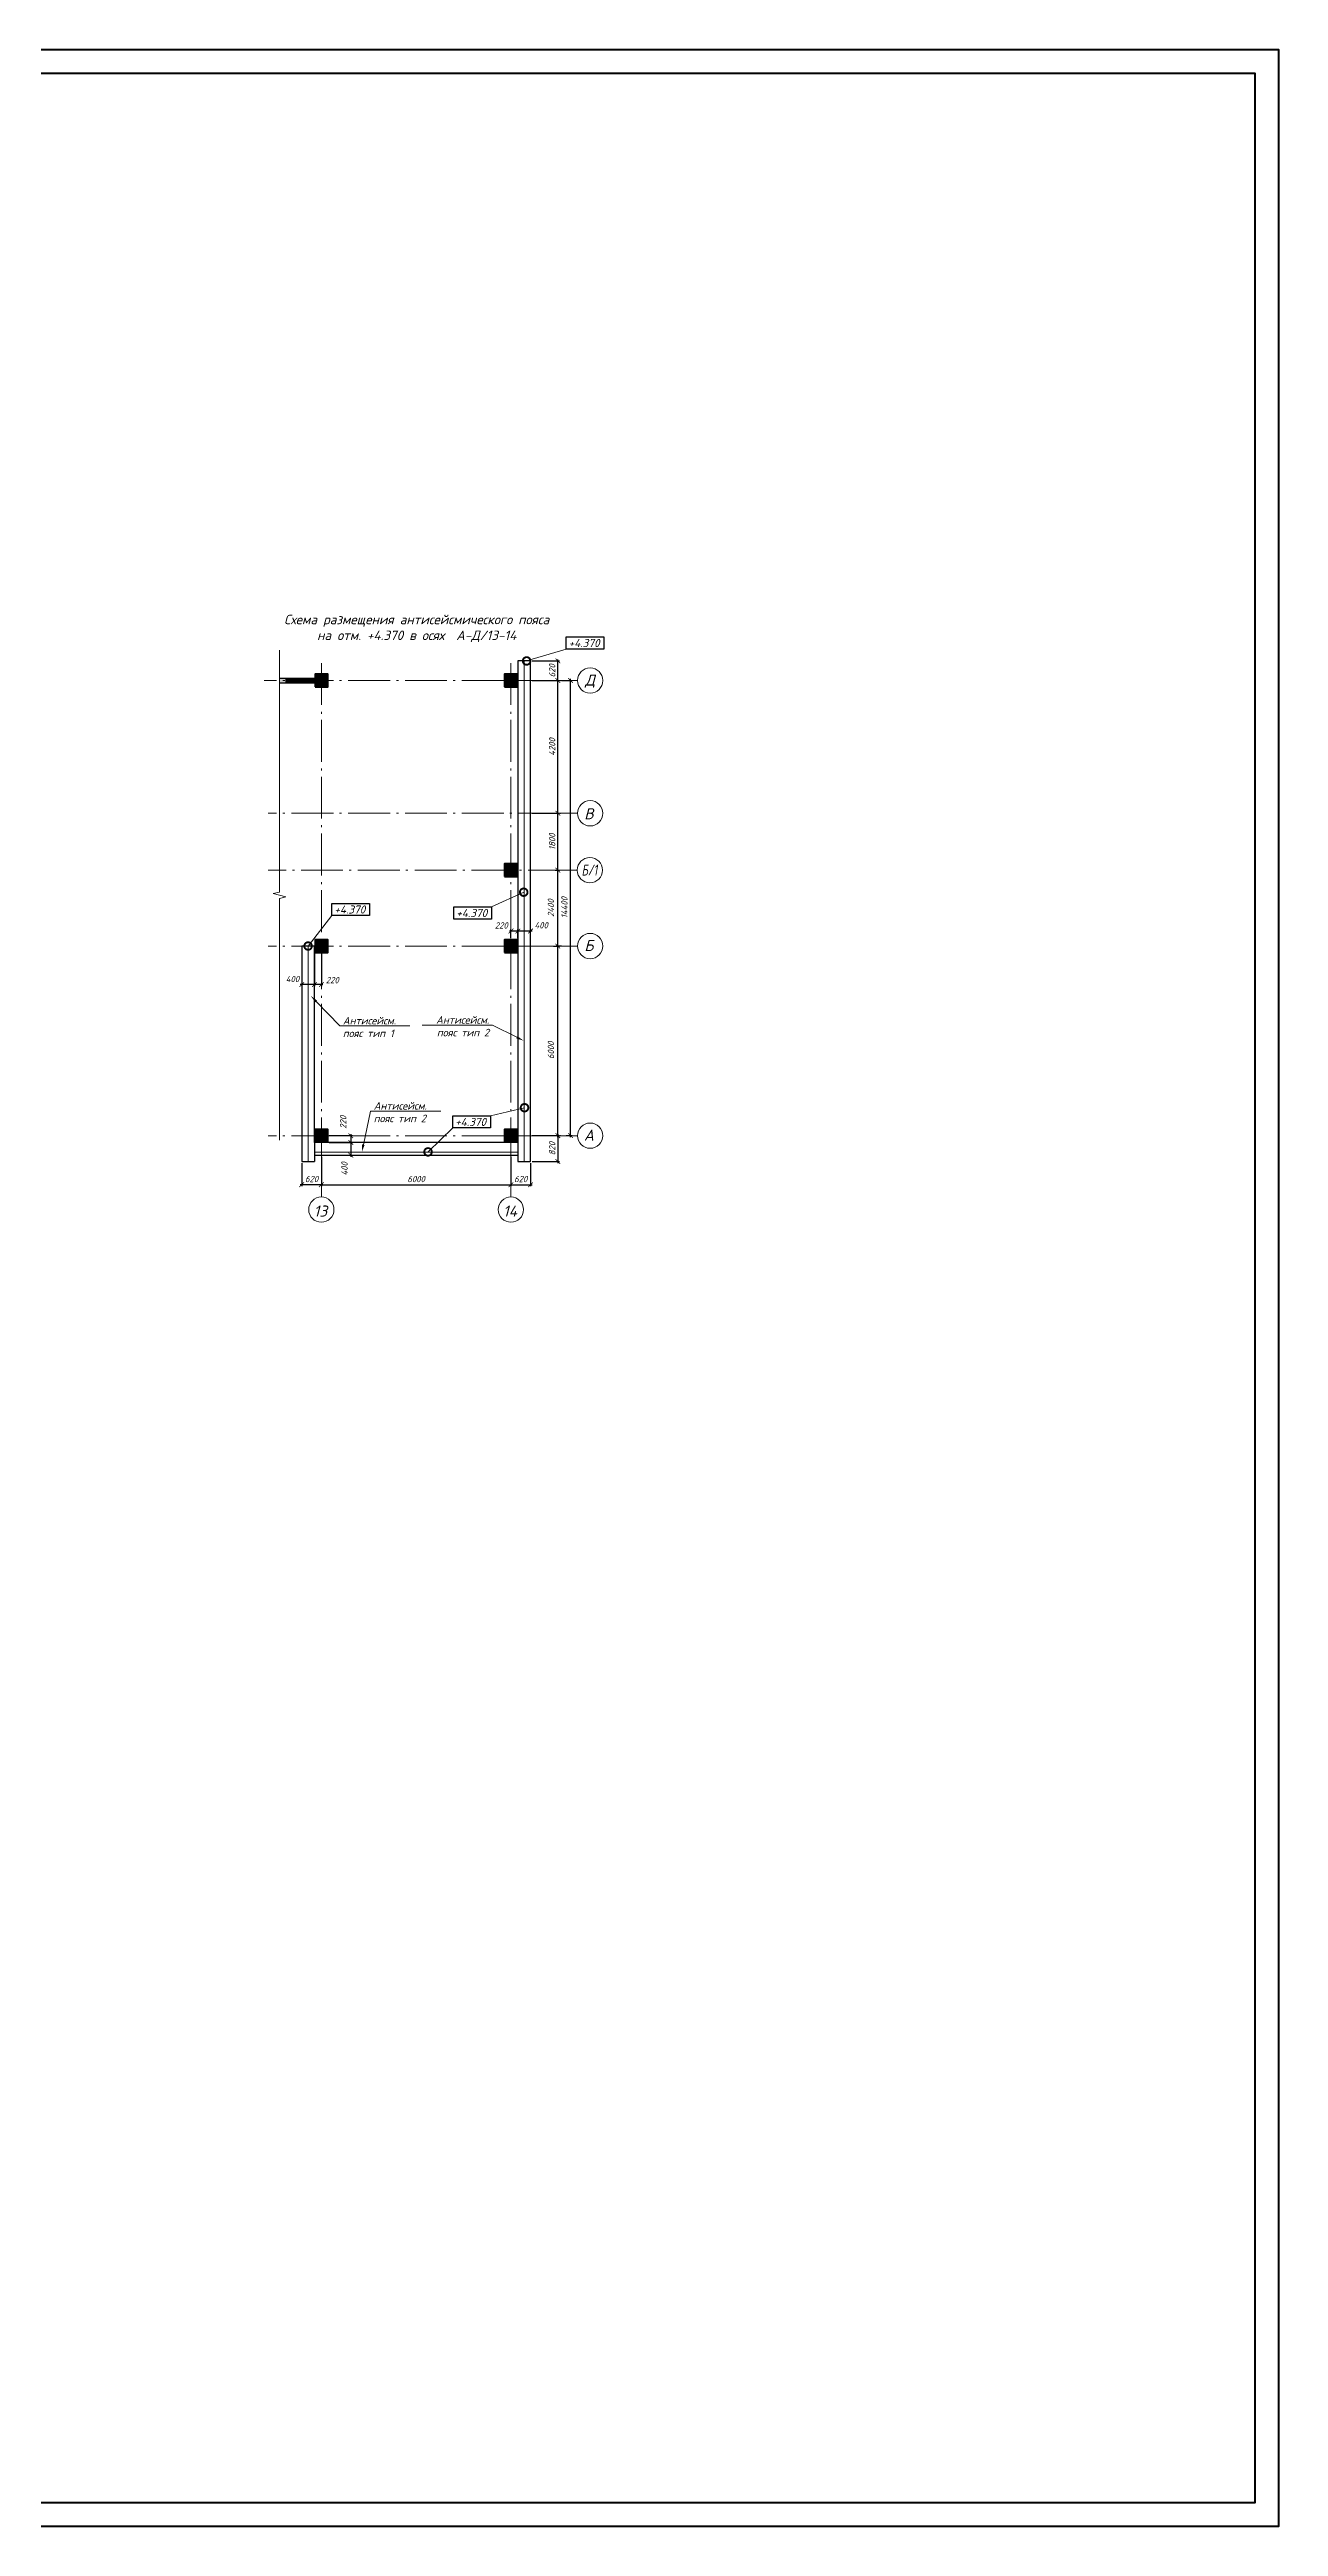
# Model space of a CAD drawing. Header units: millimetres. Extents: x -238377 to -11282, y -123214 to -44846.
# Drawn here: x -50179 to -11282, y -123214 to -44846 of the extents above; entities that cross this region are included whole.
import ezdxf
from ezdxf import colors
from ezdxf.entities.mleader import LeaderData, LeaderLine
from ezdxf.enums import TextEntityAlignment as Align
from ezdxf.math import Vec2, Vec3

# ---------------------------------------------------------------- set-up
doc = ezdxf.new("R2010")
doc.units = ezdxf.units.MM
doc.header["$MEASUREMENT"] = 0
doc.linetypes.add('Double Dashed', pattern=[1797.222233, 1325, -211.666656, 63.333344, -197.222233])
doc.layers.get('0').update_dxf_attribs({"lineweight": 5})
for name, color, linetype, lineweight in [('#Выноски', 150, 'Continuous', 15), ('#Оси', 7, 'Continuous', 5), ('0_Ном._пера__99', 7, 'Continuous', 40), ('k_ Размеры', 7, 'Continuous', 15), ('колонны_Ном._пера__94', 252, 'Continuous', 13), ('колонны_Ном._пера__99', 7, 'Continuous', 40), ('оси_Ном._пера__96', 7, 'Continuous', 5), ('оси_Ном._пера__97', 7, 'Continuous', 20), ('размеры', 7, 'Continuous', 5)]:
    doc.layers.add(name, color=color, linetype=linetype, lineweight=lineweight)
for name, color, linetype in [('#стены внутр', 152, 'Continuous'), ('#стены наруж', 7, 'Continuous'), ('колонны', 7, 'Continuous'), ('текст', 7, 'Continuous')]:
    doc.layers.add(name, color=color, linetype=linetype)
doc.styles.add('GOST 2.304', font='isocpeui.ttf')
doc.styles.get("Standard").update_dxf_attribs({"font": 'isocpeui.ttf'})
doc.styles.add('STEP PR', font='isocpeui.ttf')
doc.dimstyles.get("Standard").update_dxf_attribs({"dimtxt": 200, "dimasz": 150, "dimexe": 50, "dimexo": 50, "dimgap": 80, "dimtad": 1, "dimdec": 0, "dimzin": 0, "dimdsep": 46, "dimtxsty": 'Standard', "dimblk": 'ARCHTICK', "dimcen": 5, "dimdle": 50, "dimadec": 0, "dimazin": 0, "dimtfac": 1, "dimtdec": 0, "dimtofl": 0, "dimtmove": 1, "dimatfit": 3, "dimfxl": 1, "dimtolj": 1, "dimtzin": 0, "dimarcsym": 0})

# ---------------------------------------------------------------- blocks, each defined once
blk = doc.blocks.new('Колонна_15_1', base_point=(22379, 71856))
at = {"layer": 'колонны_Ном._пера__94', "linetype": 'Continuous', "true_color": 0x7d7d7d}
blk.add_hatch(color=8, dxfattribs=at).paths.add_polyline_path([(22179, 71647), (22579, 71647), (22579, 72047), (22179, 72047)])
blk.add_hatch(color=8, dxfattribs=at).paths.add_polyline_path([(22179, 71647), (22579, 71647), (22579, 72047), (22179, 72047)])
at = {"layer": 'колонны_Ном._пера__99', "linetype": 'Continuous', "flags": 128}
blk.add_lwpolyline([(22179, 71647), (22579, 71647), (22579, 72047), (22179, 72047)], close=True, dxfattribs=at)
at = {"layer": 'колонны_Ном._пера__99', "color": 8, "linetype": 'Continuous', "true_color": 0x737373, "flags": 128}
blk.add_lwpolyline([(22179, 71647), (22579, 71647), (22579, 72047), (22179, 72047)], close=True, dxfattribs=at)
at = {"layer": 'оси_Ном._пера__96', "color": 253, "lineweight": 5, "true_color": 0x9c9c9c}
for points in [[(22179, 71847), (22579, 71847)], [(22179, 71847), (22579, 71847)], [(22379, 72047), (22379, 71647)], [(22379, 72047), (22379, 71647)]]:
    blk.add_lwpolyline(points, dxfattribs=at)
blk = doc.blocks.new('_ArchTick')
at = {"color": 0, "linetype": 'ByBlock', "const_width": 0.15}
blk.add_lwpolyline([(-0.5, -0.5), (0.5, 0.5)], dxfattribs=at)
blk = doc.blocks.new('*D414')
at = {"layer": 'Defpoints', "color": 0, "lineweight": 0, "transparency": 16777216}
for p in [(-34227, -70810), (-34091, -70810), (-34274, -73210)]:
    blk.add_point(p, dxfattribs=at)
at = {"layer": 'размеры', "color": 0, "lineweight": -2, "transparency": 16777216}
for p, q in [((-34177, -70810), (-34041, -70810)), ((-34091, -73260), (-34091, -70760)), ((-34224, -73210), (-34041, -73210))]:
    blk.add_line(p, q, dxfattribs=at)
at = {"layer": 'размеры', "color": 0, "lineweight": -2, "transparency": 16777216, "xscale": 150, "yscale": 150, "zscale": 150}
for p, rotation in [((-34091, -70810), 90), ((-34091, -73210), 270)]:
    blk.add_blockref('_ArchTick', p, dxfattribs=dict(at, rotation=rotation))
at = {"layer": 'размеры', "color": 0, "transparency": 16777216, "insert": (-34309, -72010), "char_height": 200, "attachment_point": 5, "rotation": 90}
blk.add_mtext('\\A1;2400', dxfattribs=at)
blk = doc.blocks.new('*D415')
at = {"layer": 'Defpoints', "color": 0, "lineweight": 0, "transparency": 16777216}
for p in [(-34025, -64810), (-33689, -64810), (-33877, -79210)]:
    blk.add_point(p, dxfattribs=at)
at = {"layer": 'размеры', "color": 0, "lineweight": -2, "transparency": 16777216}
for p, q in [((-33975, -64810), (-33639, -64810)), ((-33689, -79260), (-33689, -64760)), ((-33827, -79210), (-33639, -79210))]:
    blk.add_line(p, q, dxfattribs=at)
at = {"layer": 'размеры', "color": 0, "lineweight": -2, "transparency": 16777216, "xscale": 150, "yscale": 150, "zscale": 150}
for p, rotation in [((-33689, -64810), 90), ((-33689, -79210), 270)]:
    blk.add_blockref('_ArchTick', p, dxfattribs=dict(at, rotation=rotation))
at = {"layer": 'размеры', "color": 0, "transparency": 16777216, "insert": (-33883, -71996), "char_height": 200, "attachment_point": 5, "rotation": 90}
blk.add_mtext('\\A1;14400', dxfattribs=at)
blk = doc.blocks.new('*D416')
at = {"layer": 'Defpoints', "color": 0, "lineweight": 0, "transparency": 16777216}
for p in [(-34091, -73210), (-33922, -73210), (-34955, -79210)]:
    blk.add_point(p, dxfattribs=at)
at = {"layer": 'размеры', "color": 0, "lineweight": -2, "transparency": 16777216}
for p, q in [((-33972, -73210), (-34141, -73210)), ((-34091, -79260), (-34091, -73160)), ((-34905, -79210), (-34041, -79210))]:
    blk.add_line(p, q, dxfattribs=at)
at = {"layer": 'размеры', "color": 0, "lineweight": -2, "transparency": 16777216, "xscale": 150, "yscale": 150, "zscale": 150}
for p, rotation in [((-34091, -73210), 90), ((-34091, -79210), 270)]:
    blk.add_blockref('_ArchTick', p, dxfattribs=dict(at, rotation=rotation))
at = {"layer": 'размеры', "color": 0, "transparency": 16777216, "insert": (-34309, -76510), "char_height": 200, "attachment_point": 5, "rotation": 90}
blk.add_mtext('\\A1;6000', dxfattribs=at)
blk = doc.blocks.new('*D417')
at = {"layer": 'Defpoints', "color": 0, "lineweight": 0, "transparency": 16777216}
for p in [(-34955, -69010), (-34091, -69010), (-34227, -70810)]:
    blk.add_point(p, dxfattribs=at)
at = {"layer": 'размеры', "color": 0, "lineweight": -2, "transparency": 16777216}
for p, q in [((-34091, -70860), (-34091, -68960)), ((-34905, -69010), (-34041, -69010)), ((-34177, -70810), (-34041, -70810))]:
    blk.add_line(p, q, dxfattribs=at)
at = {"layer": 'размеры', "color": 0, "lineweight": -2, "transparency": 16777216, "xscale": 150, "yscale": 150, "zscale": 150}
for p, rotation in [((-34091, -69010), 90), ((-34091, -70810), 270)]:
    blk.add_blockref('_ArchTick', p, dxfattribs=dict(at, rotation=rotation))
at = {"layer": 'размеры', "color": 0, "transparency": 16777216, "insert": (-34271, -69910), "char_height": 200, "attachment_point": 5, "rotation": 90}
blk.add_mtext('\\A1;1800', dxfattribs=at)
blk = doc.blocks.new('*D418')
at = {"layer": 'Defpoints', "color": 0, "lineweight": 0, "transparency": 16777216}
for p in [(-34955, -64810), (-34091, -64810), (-34955, -69010)]:
    blk.add_point(p, dxfattribs=at)
at = {"layer": 'размеры', "color": 0, "lineweight": -2, "transparency": 16777216}
for p, q in [((-34905, -64810), (-34041, -64810)), ((-34091, -69060), (-34091, -64760)), ((-34905, -69010), (-34041, -69010))]:
    blk.add_line(p, q, dxfattribs=at)
at = {"layer": 'размеры', "color": 0, "lineweight": -2, "transparency": 16777216, "xscale": 150, "yscale": 150, "zscale": 150}
for p, rotation in [((-34091, -64810), 90), ((-34091, -69010), 270)]:
    blk.add_blockref('_ArchTick', p, dxfattribs=dict(at, rotation=rotation))
at = {"layer": 'размеры', "color": 0, "transparency": 16777216, "insert": (-34271, -66910), "char_height": 200, "attachment_point": 5, "rotation": 90}
blk.add_mtext('\\A1;4200', dxfattribs=at)
blk = doc.blocks.new('*D419')
at = {"layer": 'Defpoints', "color": 0, "lineweight": 0, "transparency": 16777216}
for p in [(-34955, -79210), (-34955, -80030), (-34091, -80030)]:
    blk.add_point(p, dxfattribs=at)
at = {"layer": 'размеры', "color": 0, "lineweight": -2, "transparency": 16777216}
for p, q in [((-34905, -79210), (-34041, -79210)), ((-34091, -79160), (-34091, -80080)), ((-34905, -80030), (-34041, -80030))]:
    blk.add_line(p, q, dxfattribs=at)
at = {"layer": 'размеры', "color": 0, "lineweight": -2, "transparency": 16777216, "xscale": 150, "yscale": 150, "zscale": 150}
for p, rotation in [((-34091, -79210), 90), ((-34091, -80030), 270)]:
    blk.add_blockref('_ArchTick', p, dxfattribs=dict(at, rotation=rotation))
at = {"layer": 'размеры', "color": 0, "transparency": 16777216, "insert": (-34271, -79620), "char_height": 200, "attachment_point": 5, "rotation": 90}
blk.add_mtext('\\A1;820', dxfattribs=at)
blk = doc.blocks.new('*D420')
at = {"layer": 'Defpoints', "color": 0, "lineweight": 0, "transparency": 16777216}
for p in [(-35355, -72734), (-35575, -73010), (-35355, -73010)]:
    blk.add_point(p, dxfattribs=at)
at = {"layer": 'k_ Размеры', "color": 0, "lineweight": -2, "transparency": 16777216}
for p, q in [((-35625, -72734), (-35305, -72734)), ((-35575, -72960), (-35575, -72684)), ((-35355, -72960), (-35355, -72684))]:
    blk.add_line(p, q, dxfattribs=at)
at = {"layer": 'k_ Размеры', "color": 0, "lineweight": -2, "transparency": 16777216, "xscale": 150, "yscale": 150, "zscale": 150, "rotation": 180}
blk.add_blockref('_ArchTick', (-35575, -72734), dxfattribs=at)
at = {"layer": 'k_ Размеры', "color": 0, "lineweight": -2, "transparency": 16777216, "xscale": 150, "yscale": 150, "zscale": 150}
blk.add_blockref('_ArchTick', (-35355, -72734), dxfattribs=at)
at = {"layer": 'k_ Размеры', "color": 0, "transparency": 16777216, "insert": (-35879, -72559), "char_height": 200, "attachment_point": 5}
blk.add_mtext('\\A1;220', dxfattribs=at)
blk = doc.blocks.new('*D421')
at = {"layer": 'Defpoints', "color": 0, "lineweight": 0, "transparency": 16777216}
for p in [(-35355, -71010), (-34955, -72734), (-34955, -73210)]:
    blk.add_point(p, dxfattribs=at)
at = {"layer": 'k_ Размеры', "color": 0, "lineweight": -2, "transparency": 16777216}
for p, q in [((-35355, -71060), (-35355, -72784)), ((-35405, -72734), (-34905, -72734)), ((-34955, -73160), (-34955, -72684))]:
    blk.add_line(p, q, dxfattribs=at)
at = {"layer": 'k_ Размеры', "color": 0, "lineweight": -2, "transparency": 16777216, "xscale": 150, "yscale": 150, "zscale": 150, "rotation": 180}
blk.add_blockref('_ArchTick', (-35355, -72734), dxfattribs=at)
at = {"layer": 'k_ Размеры', "color": 0, "lineweight": -2, "transparency": 16777216, "xscale": 150, "yscale": 150, "zscale": 150}
blk.add_blockref('_ArchTick', (-34955, -72734), dxfattribs=at)
at = {"layer": 'k_ Размеры', "color": 0, "transparency": 16777216, "insert": (-34616, -72553), "char_height": 200, "attachment_point": 5}
blk.add_mtext('\\A1;400', dxfattribs=at)
blk = doc.blocks.new('*D422')
at = {"layer": 'Defpoints', "color": 0, "lineweight": 0, "transparency": 16777216}
for p in [(-41795, -73410), (-41575, -73410), (-41795, -74428)]:
    blk.add_point(p, dxfattribs=at)
at = {"layer": 'k_ Размеры', "color": 0, "lineweight": -2, "transparency": 16777216}
for p, q in [((-41795, -73460), (-41795, -74478)), ((-41575, -73460), (-41575, -74478)), ((-41525, -74428), (-41845, -74428))]:
    blk.add_line(p, q, dxfattribs=at)
at = {"layer": 'k_ Размеры', "color": 0, "lineweight": -2, "transparency": 16777216, "xscale": 150, "yscale": 150, "zscale": 150, "rotation": 180}
blk.add_blockref('_ArchTick', (-41795, -74428), dxfattribs=at)
at = {"layer": 'k_ Размеры', "color": 0, "lineweight": -2, "transparency": 16777216, "xscale": 150, "yscale": 150, "zscale": 150}
blk.add_blockref('_ArchTick', (-41575, -74428), dxfattribs=at)
at = {"layer": 'k_ Размеры', "color": 0, "transparency": 16777216, "insert": (-41228, -74289), "char_height": 200, "attachment_point": 5}
blk.add_mtext('\\A1;220', dxfattribs=at)
blk = doc.blocks.new('*D423')
at = {"layer": 'Defpoints', "color": 0, "lineweight": 0, "transparency": 16777216}
for p in [(-42195, -73210), (-41795, -73210), (-42195, -74428)]:
    blk.add_point(p, dxfattribs=at)
at = {"layer": 'k_ Размеры', "color": 0, "lineweight": -2, "transparency": 16777216}
for p, q in [((-42195, -73260), (-42195, -74478)), ((-41795, -73260), (-41795, -74478)), ((-41745, -74428), (-42245, -74428))]:
    blk.add_line(p, q, dxfattribs=at)
at = {"layer": 'k_ Размеры', "color": 0, "lineweight": -2, "transparency": 16777216, "xscale": 150, "yscale": 150, "zscale": 150, "rotation": 180}
blk.add_blockref('_ArchTick', (-42195, -74428), dxfattribs=at)
at = {"layer": 'k_ Размеры', "color": 0, "lineweight": -2, "transparency": 16777216, "xscale": 150, "yscale": 150, "zscale": 150}
blk.add_blockref('_ArchTick', (-41795, -74428), dxfattribs=at)
at = {"layer": 'k_ Размеры', "color": 0, "transparency": 16777216, "insert": (-42489, -74254), "char_height": 200, "attachment_point": 5}
blk.add_mtext('\\A1;400', dxfattribs=at)
blk = doc.blocks.new('*D424')
at = {"layer": 'Defpoints', "color": 0, "lineweight": 0, "transparency": 16777216}
for p in [(-41375, -79210), (-41375, -79430), (-40644, -79430)]:
    blk.add_point(p, dxfattribs=at)
at = {"layer": 'k_ Размеры', "color": 0, "lineweight": -2, "transparency": 16777216}
for p, q in [((-41325, -79210), (-40594, -79210)), ((-41325, -79430), (-40594, -79430)), ((-40644, -79160), (-40644, -79480))]:
    blk.add_line(p, q, dxfattribs=at)
at = {"layer": 'k_ Размеры', "color": 0, "lineweight": -2, "transparency": 16777216, "xscale": 150, "yscale": 150, "zscale": 150}
for p, rotation in [((-40644, -79210), 90), ((-40644, -79430), 270)]:
    blk.add_blockref('_ArchTick', p, dxfattribs=dict(at, rotation=rotation))
at = {"layer": 'k_ Размеры', "color": 0, "transparency": 16777216, "insert": (-40884, -78786), "char_height": 200, "attachment_point": 5, "rotation": 90}
blk.add_mtext('\\A1;220', dxfattribs=at)
blk = doc.blocks.new('*D425')
at = {"layer": 'Defpoints', "color": 0, "lineweight": 0, "transparency": 16777216}
for p in [(-41795, -79830), (-41375, -79430), (-40644, -79830)]:
    blk.add_point(p, dxfattribs=at)
at = {"layer": 'k_ Размеры', "color": 0, "lineweight": -2, "transparency": 16777216}
for p, q in [((-41745, -79830), (-40594, -79830)), ((-41325, -79430), (-40594, -79430)), ((-40644, -79380), (-40644, -79880))]:
    blk.add_line(p, q, dxfattribs=at)
at = {"layer": 'k_ Размеры', "color": 0, "lineweight": -2, "transparency": 16777216, "xscale": 150, "yscale": 150, "zscale": 150}
for p, rotation in [((-40644, -79430), 90), ((-40644, -79830), 270)]:
    blk.add_blockref('_ArchTick', p, dxfattribs=dict(at, rotation=rotation))
at = {"layer": 'k_ Размеры', "color": 0, "transparency": 16777216, "insert": (-40843, -80259), "char_height": 200, "attachment_point": 5, "rotation": 90}
blk.add_mtext('\\A1;400', dxfattribs=at)
blk = doc.blocks.new('*U428')
at = {"color": 0, "linetype": 'ByBlock', "lineweight": -2}
for p, q in [((47.8, 0), (48.12, 1.25)), ((48.12, 1.25), (48.74, -1.25)), ((47.8, 0), (0, 0)), ((48.74, -1.25), (49.05, 0)), ((96.86, 0), (49.05, 0))]:
    blk.add_line(p, q, dxfattribs=at)
blk = doc.blocks.new('*D429')
at = {"layer": 'Defpoints', "color": 0, "lineweight": 0, "transparency": 16777216}
for p in [(-41575, -79830), (-35575, -79830), (-35575, -80762)]:
    blk.add_point(p, dxfattribs=at)
at = {"layer": 'k_ Размеры', "color": 0, "lineweight": -2, "transparency": 16777216}
for p, q in [((-41575, -79880), (-41575, -80812)), ((-35575, -79880), (-35575, -80812)), ((-41625, -80762), (-35525, -80762))]:
    blk.add_line(p, q, dxfattribs=at)
at = {"layer": 'k_ Размеры', "color": 0, "lineweight": -2, "transparency": 16777216, "xscale": 150, "yscale": 150, "zscale": 150, "rotation": 180}
blk.add_blockref('_ArchTick', (-41575, -80762), dxfattribs=at)
at = {"layer": 'k_ Размеры', "color": 0, "lineweight": -2, "transparency": 16777216, "xscale": 150, "yscale": 150, "zscale": 150}
blk.add_blockref('_ArchTick', (-35575, -80762), dxfattribs=at)
at = {"layer": 'k_ Размеры', "color": 0, "transparency": 16777216, "insert": (-38575, -80582), "char_height": 200, "attachment_point": 5}
blk.add_mtext('\\A1;6000', dxfattribs=at)
blk = doc.blocks.new('_DotSmall')
at = {"color": 0, "linetype": 'ByBlock', "const_width": 0.5}
blk.add_lwpolyline([(-0.0625, 0, 1), (0.0625, 0, 1)], format="xyb", close=True, dxfattribs=at)
blk = doc.blocks.new('*D430')
at = {"layer": 'Defpoints', "color": 0, "transparency": 16777216}
for p in [(-34955, -64190), (-34091, -64190), (-34955, -64810)]:
    blk.add_point(p, dxfattribs=at)
at = {"layer": 'размеры', "color": 0, "lineweight": -2, "transparency": 16777216}
for p, q in [((-34905, -64190), (-34041, -64190)), ((-34091, -64860), (-34091, -64140)), ((-34905, -64810), (-34041, -64810))]:
    blk.add_line(p, q, dxfattribs=at)
at = {"layer": 'размеры', "color": 0, "lineweight": -2, "transparency": 16777216, "xscale": 150, "yscale": 150, "zscale": 150}
for p, rotation in [((-34091, -64190), 90), ((-34091, -64810), 270)]:
    blk.add_blockref('_ArchTick', p, dxfattribs=dict(at, rotation=rotation))
at = {"layer": 'размеры', "color": 0, "transparency": 16777216, "insert": (-34271, -64500), "char_height": 200, "attachment_point": 5, "rotation": 90}
blk.add_mtext('\\A1;620', dxfattribs=at)
blk = doc.blocks.new('*D431')
at = {"layer": 'Defpoints', "color": 0, "transparency": 16777216}
for p in [(-35575, -79830), (-34955, -80030), (-34955, -80762)]:
    blk.add_point(p, dxfattribs=at)
at = {"layer": 'k_ Размеры', "color": 0, "lineweight": -2, "transparency": 16777216}
for p, q in [((-35575, -79880), (-35575, -80812)), ((-34955, -80080), (-34955, -80812)), ((-35625, -80762), (-34905, -80762))]:
    blk.add_line(p, q, dxfattribs=at)
at = {"layer": 'k_ Размеры', "color": 0, "lineweight": -2, "transparency": 16777216, "xscale": 150, "yscale": 150, "zscale": 150, "rotation": 180}
blk.add_blockref('_ArchTick', (-35575, -80762), dxfattribs=at)
at = {"layer": 'k_ Размеры', "color": 0, "lineweight": -2, "transparency": 16777216, "xscale": 150, "yscale": 150, "zscale": 150}
blk.add_blockref('_ArchTick', (-34955, -80762), dxfattribs=at)
at = {"layer": 'k_ Размеры', "color": 0, "transparency": 16777216, "insert": (-35265, -80582), "char_height": 200, "attachment_point": 5}
blk.add_mtext('\\A1;620', dxfattribs=at)
blk = doc.blocks.new('*D432')
at = {"layer": 'Defpoints', "color": 0, "transparency": 16777216}
for p in [(-41575, -79830), (-42195, -80030), (-42195, -80762)]:
    blk.add_point(p, dxfattribs=at)
at = {"layer": 'k_ Размеры', "color": 0, "lineweight": -2, "transparency": 16777216}
for p, q in [((-41575, -79880), (-41575, -80812)), ((-42195, -80080), (-42195, -80812)), ((-41525, -80762), (-42245, -80762))]:
    blk.add_line(p, q, dxfattribs=at)
at = {"layer": 'k_ Размеры', "color": 0, "lineweight": -2, "transparency": 16777216, "xscale": 150, "yscale": 150, "zscale": 150, "rotation": 180}
blk.add_blockref('_ArchTick', (-42195, -80762), dxfattribs=at)
at = {"layer": 'k_ Размеры', "color": 0, "lineweight": -2, "transparency": 16777216, "xscale": 150, "yscale": 150, "zscale": 150}
blk.add_blockref('_ArchTick', (-41575, -80762), dxfattribs=at)
at = {"layer": 'k_ Размеры', "color": 0, "transparency": 16777216, "insert": (-41885, -80582), "char_height": 200, "attachment_point": 5}
blk.add_mtext('\\A1;620', dxfattribs=at)

msp = doc.modelspace()

# ---------------------------------------------------------------- hatches: boundary and pattern name
at = {"layer": 'колонны_Ном._пера__94', "linetype": 'Continuous', "true_color": 0x737373}
for points in [[(-42898.9, -64730.4), (-42898.9, -64890.4), (-41774.9, -64890.4), (-41774.9, -64730.4)], [(-42716.1, -64730.4), (-42716.1, -64890.4), (-41774.9, -64890.4), (-41774.9, -64730.4)]]:
    msp.add_hatch(color=8, dxfattribs=at).paths.add_polyline_path(points)

# ---------------------------------------------------------------- linework, layer by layer
at = {"layer": '#стены внутр', "color": 8, "lineweight": 30, "true_color": 0x737373}
msp.add_lwpolyline([(-42898.9, -64730.4), (-41774.9, -64730.4), (-41774.9, -64890.4), (-42898.9, -64890.4)], dxfattribs=at)
at = {"layer": '#стены внутр', "lineweight": 30}
msp.add_lwpolyline([(-42898.9, -64730.4), (-41774.9, -64730.4), (-41774.9, -64890.4), (-42898.9, -64890.4)], dxfattribs=at)
at = {"layer": '#стены наруж', "lineweight": 30}
for points in [[(-34954.8, -80030.4), (-34954.8, -64190.4), (-35354.4, -64190.4), (-35355.4, -79430.4), (-36799.5, -79430.4)], [(-41795.1, -73210.4), (-42195.1, -73210.4), (-42195.1, -80030.4), (-42195.1, -80030.4)], [(-35375.4, -79430.4), (-41795.1, -79430.4), (-41795.1, -73210.4)], [(-41795.1, -79430.4), (-41795.1, -80030.4)], [(-41795.1, -79830.3), (-35355.4, -79830.4)], [(-35355.4, -79430.4), (-35355.4, -80030.4)], [(-42195.1, -80030.4), (-41795.1, -80030.4)], [(-35355.4, -80030.4), (-34954.8, -80030.4)]]:
    msp.add_lwpolyline(points, dxfattribs=at)
at = {"color": 3, "lineweight": 40}
for points in [[(-238376.9, -44845.8), (-11282.4, -44845.8), (-11282.4, -123214.4), (-238376.9, -123214.4)], [(-237626.3, -45596.4), (-12033, -45596.4), (-12033, -122463.8), (-237626.3, -122463.8)]]:
    msp.add_lwpolyline(points, close=True, dxfattribs=at)
at = {"color": 5, "lineweight": 0}
for points in [[(-35154.6, -64190.4), (-35152.8, -80030.4)], [(-41995.1, -80030.4), (-41995.1, -73210.4)], [(-35355.4, -79730.4), (-41795.1, -79730.4)]]:
    msp.add_lwpolyline(points, dxfattribs=at)
at = {"layer": 'оси_Ном._пера__96', "linetype": 'Double Dashed', "lineweight": 5}
for p, q in [((-41575.1, -64259), (-41575.1, -81150)), ((-41575.1, -64259), (-41575.1, -81150)), ((-35575.1, -64259), (-35575.1, -81150)), ((-34004.9, -79210.4), (-43263.3, -79210.4))]:
    msp.add_line(p, q, dxfattribs=at)
at = {"layer": 'оси_Ном._пера__96', "linetype": 'Double Dashed'}
for p, q in [((-34004.9, -64810.4), (-43383.5, -64810.4)), ((-34004.9, -64810.4), (-33467.1, -64810.4)), ((-34004.9, -69010.4), (-43263.3, -69010.4)), ((-34004.9, -69010.4), (-33467.1, -69010.4)), ((-33702.4, -70810.4), (-43263.3, -70810.4)), ((-33702.4, -70810.4), (-33476.2, -70810.4)), ((-34004.9, -73210.4), (-43263.3, -73210.4)), ((-34004.9, -73210.4), (-33467.1, -73210.4)), ((-34004.9, -79210.4), (-33467.1, -79210.4))]:
    msp.add_line(p, q, dxfattribs=at)
for p in [(-34004.9, -64810.4), (-34004.9, -64810.4), (-34004.9, -69010.4), (-34004.9, -69010.4), (-34004.9, -73210.4), (-34004.9, -73210.4), (-35575.1, -79921.2), (-35575.1, -79921.2), (-34004.9, -79210.4), (-34004.9, -79210.4)]:
    msp.add_point(p, dxfattribs=at)
at = {"layer": 'оси_Ном._пера__97', "linetype": 'Continuous'}
for centre, major_axis, start_param, end_param in [((-33067.1, -64810.4), (282.8, 282.8), 2.3561945, 8.6393798), ((-33067.1, -69010.4), (-282.8, 282.8), 0.7853982, 7.0685835), ((-33076.2, -70810.4), (-282.8, 282.8), 0.7853982, 7.0685835), ((-33067.1, -73210.4), (-282.8, 282.8), 0.7853982, 7.0685835), ((-33067.1, -79210.4), (-282.8, 282.8), 0.7853982, 7.0685835), ((-41575.1, -81550), (-282.8, 282.8), 2.3561945, 8.6393798), ((-35575.1, -81550), (-282.8, 282.8), 2.3561945, 8.6393798)]:
    msp.add_ellipse(centre, major_axis=major_axis, ratio=1, start_param=start_param, end_param=end_param, dxfattribs=at)
at = {"layer": 'текст'}
for points in [[(-33823.5, -63431.9), (-32630.4, -63431.9), (-32630.4, -63815.9), (-33823.5, -63815.9), (-33823.5, -63431.9)], [(-41239.9, -71862.4), (-40046.7, -71862.4), (-40046.7, -72246.4), (-41239.9, -72246.4), (-41239.9, -71862.4)], [(-37380.6, -71972.9), (-36187.5, -71972.9), (-36187.5, -72356.9), (-37380.6, -72356.9), (-37380.6, -71972.9)], [(-37417, -78583.2), (-36223.8, -78583.2), (-36223.8, -78967.2), (-37417, -78967.2), (-37417, -78583.2)]]:
    msp.add_lwpolyline(points, dxfattribs=at)

# ---------------------------------------------------------------- block references
at = {"xscale": -160, "yscale": 160, "zscale": 160, "rotation": 270}
msp.add_blockref('*U428', (-42898.9, -79350.4), dxfattribs=at)
at = {"layer": 'колонны'}
for p in [(-41575.4, -64801.5), (-35574.8, -64801.5), (-35575.4, -70801.5), (-41575.1, -73201.5), (-35575.4, -73201.5), (-41575.1, -79201.5), (-35575.4, -79201.5)]:
    msp.add_blockref('Колонна_15_1', p, dxfattribs=at)

# ---------------------------------------------------------------- texts
at = {"layer": '#Оси', "linetype": 'Continuous', "ltscale": 100, "style": 'GOST 2.304'}
for s, p in [('Д', (-33071.7, -64794.1)), ('В', (-33108.2, -69025.4)), ('Б', (-33108.2, -73194.1)), ('А', (-33108.2, -79194.1)), ('13', (-41603, -81595.6)), ('14', (-35603, -81595.6))]:
    msp.add_text(s, height=350, dxfattribs=at).set_placement(p, align=Align.MIDDLE_CENTER)
at = {"layer": '#Оси', "linetype": 'Continuous', "ltscale": 100, "style": 'GOST 2.304', "width": 0.7}
msp.add_text('Б/1', height=350, dxfattribs=at).set_placement((-33090.6, -70805.4), align=Align.MIDDLE_CENTER)
at = {"layer": '0_Ном._пера__99', "linetype": 'Continuous', "insert": (-38557.9, -63160.4), "char_height": 300, "width": 13333.176, "attachment_point": 5}
msp.add_mtext('Схема размещения антисейсмического пояса\\Pна отм. {\\C1;+4.370 в осях  A-Д/13-14}', dxfattribs=at)
at = {"layer": 'текст', "style": 'STEP PR'}
for p in [(-33258.5, -63623.9), (-40674.9, -72054.4), (-36815.6, -72164.9), (-36852, -78775.2)]:
    msp.add_text('+4.370', height=256, dxfattribs=at).set_placement(p, align=Align.MIDDLE_CENTER)

# ---------------------------------------------------------------- dimensions: what is measured, and where the dimension line sits
at = {"layer": 'k_ Размеры'}
for base, p1, p2, picture, middle in [((-34954.8, -72734.4), (-35354.6, -71010.4), (-34954.8, -73210.4), '*D421', (-34616, -72733.5)), ((-35355, -72734.4), (-35575.1, -73010.4), (-35355, -73010.4), '*D420', (-35878.6, -72738.9)), ((-42195.1, -74427.7), (-41795.1, -73210.4), (-42195.1, -73210.4), '*D423', (-42489, -74433.5)), ((-41795.1, -74427.7), (-41575.1, -73410.4), (-41795.1, -73410.4), '*D422', (-41227.6, -74468.6))]:
    dim = msp.add_linear_dim(base=base, p1=p1, p2=p2, dimstyle='Standard', dxfattribs=at)
    dim.commit()
    dim.dimension.update_dxf_attribs({"geometry": picture, "text_midpoint": middle, "dimtype": 160})
for base, p1, p2, picture, middle in [((-40644.3, -79430.4), (-41375.1, -79210.4), (-41375.1, -79430.4), '*D424', (-40704.3, -78786)), ((-40644.3, -79830.3), (-41375.1, -79430.4), (-41795.1, -79830.3), '*D425', (-40662.7, -80259.1))]:
    dim = msp.add_linear_dim(base=base, p1=p1, p2=p2, angle=90, dimstyle='Standard', dxfattribs=at)
    dim.commit()
    dim.dimension.update_dxf_attribs({"geometry": picture, "text_midpoint": middle, "dimtype": 160})
for base, p1, p2, picture, middle in [((-42195.1, -80762), (-41575.1, -79830.4), (-42195.1, -80030.4), '*D432', (-41885.1, -80582)), ((-35575.1, -80761.6), (-41575.1, -79830.4), (-35575.1, -79830.3), '*D429', (-38575.1, -80581.6)), ((-34954.8, -80761.6), (-35575.1, -79830.3), (-34954.8, -80030.4), '*D431', (-35264.9, -80581.6))]:
    dim = msp.add_linear_dim(base=base, p1=p1, p2=p2, dimstyle='Standard', dxfattribs=at)
    dim.commit()
    dim.dimension.update_dxf_attribs({"geometry": picture, "text_midpoint": middle})
at = {"layer": 'размеры'}
for base, p1, p2, picture, middle in [((-34090.9, -64190.4), (-34954.8, -64810.4), (-34954.8, -64190.4), '*D430', (-34270.9, -64500.4)), ((-34090.9, -64810.4), (-34954.8, -69010.4), (-34954.8, -64810.4), '*D418', (-34270.9, -66910.4)), ((-34091, -69010.4), (-34227.2, -70810.4), (-34954.8, -69010.4), '*D417', (-34271, -69910.4)), ((-34091, -80030.4), (-34954.8, -79210.4), (-34954.8, -80030.4), '*D419', (-34271, -79620.4))]:
    dim = msp.add_linear_dim(base=base, p1=p1, p2=p2, angle=90, dimstyle='Standard', dxfattribs=at)
    dim.commit()
    dim.dimension.update_dxf_attribs({"geometry": picture, "text_midpoint": middle})
for base, p1, p2, picture, middle in [((-33689, -64810.4), (-33876.7, -79210.4), (-34024.9, -64810.4), '*D415', (-33703.2, -71996.1)), ((-34091, -70810.4), (-34274, -73210.4), (-34227.2, -70810.4), '*D414', (-34129.1, -72010.4)), ((-34091, -73210.4), (-34954.8, -79210.4), (-33921.9, -73210.4), '*D416', (-34129.1, -76510.4))]:
    dim = msp.add_linear_dim(base=base, p1=p1, p2=p2, angle=90, dimstyle='Standard', dxfattribs=at)
    dim.commit()
    dim.dimension.update_dxf_attribs({"geometry": picture, "text_midpoint": middle, "dimtype": 160})

# ---------------------------------------------------------------- leaders
at = {"layer": '#Выноски'}
ml = msp.add_multileader_mtext('Standard', dxfattribs=at)
ml.set_content('\\A1; ', color=256, style='STEP PR')
ml.set_leader_properties(color=256, linetype='ByLayer', lineweight=-1)
ml.set_arrow_properties(name='DOTSMALL')
ml.build(insert=Vec2(0, 0))
ml.multileader.update_dxf_attribs({"text_left_attachment_type": 6, "text_right_attachment_type": 6, "dogleg_length": 0, "arrow_head_size": 480, "scale": 0.8})
ctx = ml.context
ctx.base_point, ctx.scale, ctx.char_height, ctx.arrow_head_size, ctx.landing_gap_size, ctx.plane_origin = Vec3(-33823.5, -63815.9), 0.8, 480, 480, 200, Vec3(31573.9, -111652.1)
ctx.left_attachment, ctx.right_attachment, ctx.text_align_type = 6, 6, 1
notes = []
notes.append((ctx, [(0, (1, 1, 0), (-33823.5, -63815.9), (1, 0), 0, [(1, [(-35078.8, -64190.4)], 0, [])])]))
ctx.mtext.insert, ctx.mtext.rotation, ctx.mtext.defined_height, ctx.mtext.alignment, ctx.mtext.flow_direction = Vec3(-33474.5, -63335.9), 6.2831853, 400.6, 2, 5
ml = msp.add_multileader_mtext('Standard', dxfattribs=at)
ml.set_content('\\A1; ', color=256, style='STEP PR')
ml.set_leader_properties(color=256, linetype='ByLayer', lineweight=-1)
ml.set_arrow_properties(name='DOTSMALL')
ml.build(insert=Vec2(0, 0))
ml.multileader.update_dxf_attribs({"text_left_attachment_type": 6, "text_right_attachment_type": 6, "dogleg_length": 0, "arrow_head_size": 480, "scale": 0.8})
ctx = ml.context
ctx.base_point, ctx.scale, ctx.char_height, ctx.arrow_head_size, ctx.landing_gap_size, ctx.plane_origin = Vec3(-41239.9, -72246.4), 0.8, 480, 480, 200, Vec3(25562.3, -121453)
ctx.left_attachment, ctx.right_attachment, ctx.text_align_type = 6, 6, 1
notes.append((ctx, [(0, (1, 1, 0), (-41239.9, -72246.4), (1, 0), 0, [(1, [(-41995.1, -73210.4)], 0, [])])]))
ctx.mtext.insert, ctx.mtext.rotation, ctx.mtext.defined_height, ctx.mtext.alignment, ctx.mtext.flow_direction = Vec3(-40890.8, -71766.4), 6.2831853, 400.6, 2, 5
ml = msp.add_multileader_mtext('Standard', dxfattribs=at)
ml.set_content('\\A1; ', color=256, style='STEP PR')
ml.set_leader_properties(color=256, linetype='ByLayer', lineweight=-1)
ml.set_arrow_properties(name='DOTSMALL')
ml.build(insert=Vec2(0, 0))
ml.multileader.update_dxf_attribs({"text_left_attachment_type": 6, "text_right_attachment_type": 6, "dogleg_length": 0, "arrow_head_size": 480, "scale": 0.8})
ctx = ml.context
ctx.base_point, ctx.scale, ctx.char_height, ctx.arrow_head_size, ctx.landing_gap_size, ctx.plane_origin = Vec3(-36885.7, -71972.9), 0.8, 480, 480, 200, Vec3(29609.7, -120426.3)
ctx.left_attachment, ctx.right_attachment, ctx.text_align_type = 6, 6, 1
notes.append((ctx, [(1, (1, 1, 0), (-36187.5, -71972.9), (-1, 0), 0, [(1, [(-35170.5, -71508.1)], 0, [])])]))
ctx.mtext.insert, ctx.mtext.rotation, ctx.mtext.defined_height, ctx.mtext.alignment, ctx.mtext.flow_direction = Vec3(-36536.6, -71492.9), 6.2831853, 400.6, 2, 5
ml = msp.add_multileader_mtext('Standard', dxfattribs=at)
ml.set_content('Антисейсм.\\Pпояс{\\A1; тип 1     } ', color=256, style='STEP PR')
ml.set_leader_properties(color=256, linetype='ByLayer', lineweight=-1)
ml.build(insert=Vec2(0, 0))
ml.multileader.update_dxf_attribs({"text_left_attachment_type": 6, "text_right_attachment_type": 6, "dogleg_length": 0, "arrow_head_size": 240})
ctx = ml.context
ctx.base_point, ctx.char_height, ctx.arrow_head_size, ctx.landing_gap_size, ctx.plane_origin = Vec3(-40995.4, -75739.8), 240, 240, 100, Vec3(-24775.1, -88012)
ctx.left_attachment, ctx.right_attachment = 6, 6
notes.append((ctx, [(0, (1, 1, 0), (-40995.4, -75739.8), (1, 0), 0, [(0, [(-41908.1, -74788.8)], 0, [])])]))
ctx.mtext.insert, ctx.mtext.rotation, ctx.mtext.defined_height, ctx.mtext.flow_direction = Vec3(-40895.4, -75451.8), 6.2831853, 130.9, 5
ml = msp.add_multileader_mtext('Standard', dxfattribs=at)
ml.set_content('Антисейсм.\\Pпояс{\\A1; тип 2     } ', color=256, style='STEP PR')
ml.set_leader_properties(color=256, linetype='ByLayer', lineweight=-1)
ml.build(insert=Vec2(0, 0))
ml.multileader.update_dxf_attribs({"text_left_attachment_type": 6, "text_right_attachment_type": 6, "dogleg_length": 0, "arrow_head_size": 240})
ctx = ml.context
ctx.base_point, ctx.char_height, ctx.arrow_head_size, ctx.landing_gap_size, ctx.plane_origin = Vec3(-38091.8, -75716.3), 240, 240, 100, Vec3(-23146, -90376.2)
ctx.left_attachment, ctx.right_attachment, ctx.text_align_type = 6, 6, 2
notes.append((ctx, [(1, (1, 1, 0), (-36163.6, -75716.3), (-1, 0), 0, [(2, [(-35171.9, -76205)], 0, [])])]))
ctx.mtext.insert, ctx.mtext.rotation, ctx.mtext.defined_height, ctx.mtext.alignment, ctx.mtext.flow_direction = Vec3(-36263.6, -75428.3), 6.2831853, 130.9, 3, 5
ml = msp.add_multileader_mtext('Standard', dxfattribs=at)
ml.set_content('Антисейсм.\\Pпояс{\\A1; тип 2     } ', color=256, style='STEP PR')
ml.set_leader_properties(color=256, linetype='ByLayer', lineweight=-1)
ml.build(insert=Vec2(0, 0))
ml.multileader.update_dxf_attribs({"text_left_attachment_type": 6, "text_right_attachment_type": 6, "dogleg_length": 0, "arrow_head_size": 240})
ctx = ml.context
ctx.base_point, ctx.char_height, ctx.arrow_head_size, ctx.landing_gap_size, ctx.plane_origin = Vec3(-40018.8, -78433.1), 240, 240, 100, Vec3(-23839.7, -91942.1)
ctx.left_attachment, ctx.right_attachment = 6, 6
notes.append((ctx, [(0, (1, 1, 0), (-40018.8, -78433.1), (1, 0), 0, [(0, [(-40295, -79730.4)], 0, [])])]))
ctx.mtext.insert, ctx.mtext.rotation, ctx.mtext.defined_height, ctx.mtext.flow_direction = Vec3(-39918.8, -78145.1), 6.2831853, 130.9, 5
ml = msp.add_multileader_mtext('Standard', dxfattribs=at)
ml.set_content('\\A1; ', color=256, style='STEP PR')
ml.set_leader_properties(color=256, linetype='ByLayer', lineweight=-1)
ml.set_arrow_properties(name='DOTSMALL')
ml.build(insert=Vec2(0, 0))
ml.multileader.update_dxf_attribs({"text_left_attachment_type": 6, "text_right_attachment_type": 6, "dogleg_length": 0, "arrow_head_size": 480, "scale": 0.8})
ctx = ml.context
ctx.base_point, ctx.scale, ctx.char_height, ctx.arrow_head_size, ctx.landing_gap_size, ctx.plane_origin = Vec3(-36922.2, -78585.3), 0.8, 480, 480, 200, Vec3(31246.7, -125324.8)
ctx.left_attachment, ctx.right_attachment, ctx.text_align_type = 6, 6, 1
notes.append((ctx, [(1, (1, 1, 0), (-36224.1, -78585.3), (-1, 0), 0, [(1, [(-35145, -78326.1)], 0, [])])]))
ctx.mtext.insert, ctx.mtext.rotation, ctx.mtext.defined_height, ctx.mtext.alignment, ctx.mtext.flow_direction = Vec3(-36573.1, -78105.3), 6.2831853, 400.6, 2, 5
ml = msp.add_multileader_mtext('Standard', dxfattribs=at)
ml.set_content('\\A1; ', color=256, style='STEP PR')
ml.set_leader_properties(color=256, linetype='ByLayer', lineweight=-1)
ml.set_arrow_properties(name='DOTSMALL')
ml.build(insert=Vec2(0, 0))
ml.multileader.update_dxf_attribs({"text_left_attachment_type": 6, "text_right_attachment_type": 6, "dogleg_length": 0, "arrow_head_size": 480, "scale": 0.8})
ctx = ml.context
ctx.base_point, ctx.scale, ctx.char_height, ctx.arrow_head_size, ctx.landing_gap_size, ctx.plane_origin = Vec3(-37417, -78967.2), 0.8, 480, 480, 200, Vec3(29212.6, -126638.5)
ctx.left_attachment, ctx.right_attachment, ctx.text_align_type = 6, 6, 1
notes.append((ctx, [(0, (1, 1, 0), (-37417, -78967.2), (1, 0), 0, [(1, [(-38198.6, -79723.8)], 0, [])])]))
ctx.mtext.insert, ctx.mtext.rotation, ctx.mtext.defined_height, ctx.mtext.alignment, ctx.mtext.flow_direction = Vec3(-37067.9, -78487.2), 6.2831853, 400.6, 2, 5
for ctx, leaders in notes:
    for number, flags, end, landing, length, lines in leaders:
        leader = LeaderData()
        leader.index, (leader.has_last_leader_line, leader.has_dogleg_vector, leader.attachment_direction) = number, flags
        leader.last_leader_point, leader.dogleg_vector, leader.dogleg_length = Vec3(end), Vec3(landing), length
        for number, points, colour, breaks in lines:
            line = LeaderLine()
            line.index, line.vertices, line.color, line.breaks = number, Vec3.list(points), colors.encode_raw_color(colour), breaks
            leader.lines.append(line)
        ctx.leaders.append(leader)

doc.saveas('drawing.dxf')
